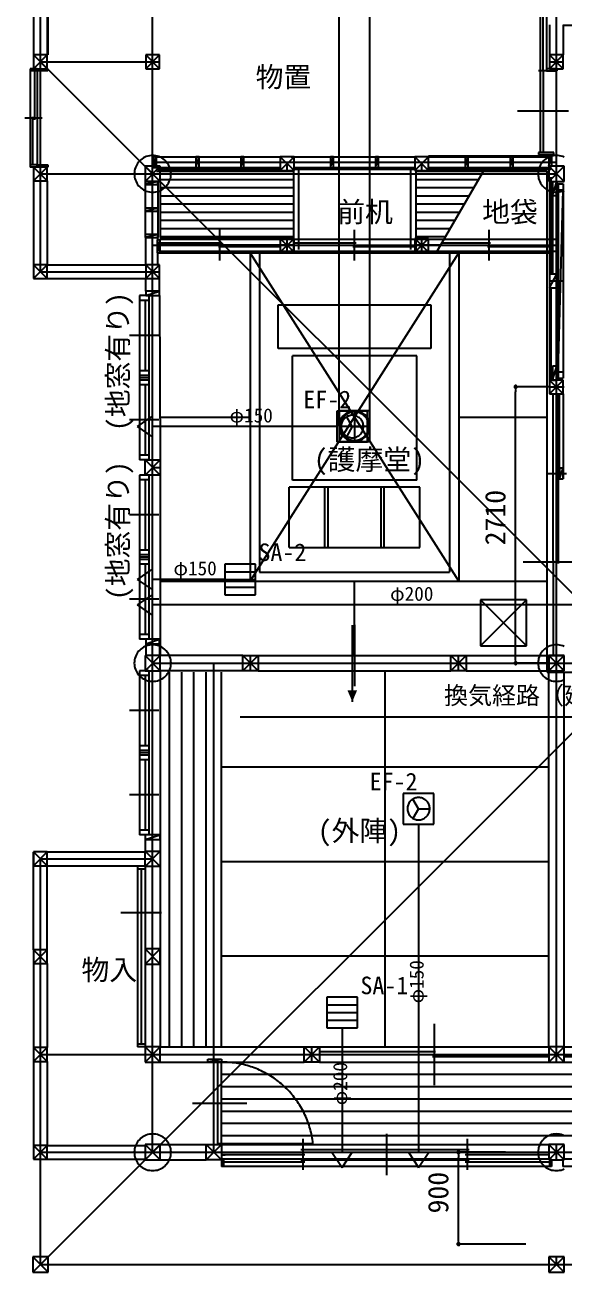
# Model space of a CAD drawing. Header units: millimetres. Extents: x -21029 to 20283, y -14043 to 14043.
# Drawn here: x -9111 to -3823, y -4546 to 7690 of the extents above; entities that cross this region are included whole.
import ezdxf

# ---------------------------------------------------------------- set-up
doc = ezdxf.new("R2010")
doc.units = ezdxf.units.MM
for name, color, linetype in [('0-2', 7, 'Continuous'), ('0-3', 7, 'Continuous'), ('0-9', 7, 'Continuous'), ('0-C', 7, 'Continuous'), ('0-D', 7, 'Continuous'), ('0-E', 7, 'Continuous'), ('0-F', 7, 'Continuous'), ('1-0', 7, 'Continuous'), ('1-1', 7, 'Continuous'), ('1-8', 7, 'Continuous'), ('1-9', 7, 'Continuous'), ('1-A', 7, 'Continuous'), ('1-C', 7, 'Continuous'), ('2-1', 7, 'Continuous'), ('2-2', 7, 'Continuous'), ('2-3', 7, 'Continuous'), ('2-4', 7, 'Continuous'), ('2-5', 7, 'Continuous')]:
    doc.layers.add(name, color=color, linetype=linetype)
doc.styles.add('JP', font='msgothic.ttc')

msp = doc.modelspace()

# ---------------------------------------------------------------- linework, layer by layer
at = {"layer": '0-2', "color": 1}
for p, q in [((-3898, -2486), (-3898, 8659)), ((-8958, 5269), (-8958, 8179)), ((-7858, -3371), (-7858, 8179)), ((-8958, 7329), (-7791, 7329)), ((-7926, 7329), (-7791, 7329)), ((-3966, 7329), (-3831, 7329)), ((-3966, 7329), (-3831, 7329)), ((-7858, 6344), (-3898, 6344)), ((-6538, 6261), (-6538, 6329)), ((-5218, 6261), (-5218, 6329)), ((-8958, 6229), (-3898, 6229)), ((-8958, 6229), (-8891, 6229)), ((-7858, 5529), (-3898, 5529)), ((-6538, 5529), (-6538, 5596)), ((-6538, 5461), (-6538, 5529)), ((-5218, 5529), (-5218, 5596)), ((-5218, 5461), (-5218, 5529)), ((-8958, 5269), (-7858, 5269)), ((-8958, 5269), (-8891, 5269)), ((-7858, 5269), (-7791, 5269)), ((-3966, 5179), (-3831, 5179)), ((-3973, 4139), (-3823, 4139)), ((-7858, 3349), (-7783, 3349)), ((-3866, 3288), (-3831, 3288)), ((-6898, 1354), (-6898, 1504)), ((-6898, 1354), (-6898, 1504)), ((-4858, 1354), (-4858, 1504)), ((-4858, 1354), (-4858, 1504)), ((-7858, 1429), (4262, 1429)), ((-7258, -3371), (-7258, 1429)), ((-7858, -566), (-7858, -416)), ((-8958, -4471), (-8958, -491)), ((-8958, -491), (-7858, -491)), ((-8958, -2411), (4262, -2411)), ((-6298, -2486), (-6298, -2336)), ((-7258, -3371), (-7258, -3296)), ((-3898, -3446), (-3898, -3296)), ((-8958, -3371), (5362, -3371)), ((-3898, -4471), (-3898, -4396)), ((-8958, -4471), (5362, -4471))]:
    msp.add_line(p, q, dxfattribs=at)
at = {"layer": '0-3', "color": 7}
for p, q in [((-9026, 8111), (-9026, 7396)), ((-8891, 8111), (-8891, 7396)), ((-8885, 8111), (-8885, 7396)), ((-3966, 7691), (-3966, 7396)), ((-3831, 7691), (-3831, 7396)), ((-7821, 6396), (-6606, 6396)), ((-6501, 6396), (-5286, 6396)), ((-5151, 6396), (-3973, 6396)), ((-7821, 6291), (-6606, 6291)), ((-6471, 6291), (-5286, 6291)), ((-5151, 6291), (-3973, 6291)), ((-9026, 6161), (-9026, 5336)), ((-8891, 6161), (-8891, 5336)), ((-7933, 6154), (-7933, 5604)), ((-3966, 6151), (-3966, 5246)), ((-3936, 6151), (-3936, 5246)), ((-3894, 6151), (-3894, 4206)), ((-7925, 5336), (-7925, 5604)), ((-7806, 5336), (-7806, 5604)), ((-8891, 5336), (-7926, 5336)), ((-8891, 5201), (-7926, 5201)), ((-7926, 5079), (-7926, 5201)), ((-7791, 5079), (-7791, 5201)), ((-3966, 5111), (-3966, 4206)), ((-7926, 1619), (-7926, 1504)), ((-7791, 1619), (-7791, 1504)), ((-6973, 1504), (-7783, 1504)), ((-4783, 1504), (-3973, 1504)), ((-6973, 1354), (-7783, 1354)), ((-4783, 1354), (-3973, 1354)), ((-7933, -256), (-7933, -416)), ((-7783, -301), (-7783, -416)), ((-9026, -1384), (-9026, -426)), ((-8891, -424), (-7933, -424)), ((-8891, -1384), (-8891, -426)), ((-8891, -559), (-7933, -559)), ((-9026, -1519), (-9026, -2344)), ((-8891, -1519), (-8891, -2344)), ((-7783, -1526), (-7783, -2336)), ((-7783, -2336), (-6373, -2336)), ((-9026, -2479), (-9026, -3304)), ((-8891, -2479), (-8891, -3304)), ((-7783, -2486), (-6373, -2486)), ((-8891, -3304), (-7933, -3304)), ((-7783, -3296), (-7333, -3296)), ((-8891, -3439), (-7933, -3439)), ((-7783, -3446), (-7333, -3446))]:
    msp.add_line(p, q, dxfattribs=at)
at = {"layer": '0-9', "color": 7}
for p, q in [((-4298, 4151), (-4298, 4126)), ((-4298, 4114), (-4298, 4089)), ((-4298, 1454), (-4298, 1479)), ((-4298, 1416), (-4298, 1441)), ((-4858, -3359), (-4858, -3384)), ((-4858, -3396), (-4858, -3421)), ((-4858, -4246), (-4858, -4221)), ((-4858, -4284), (-4858, -4259))]:
    msp.add_line(p, q, dxfattribs=at)
for points in [[(-4298, 4151), (-4299, 4151), (-4300, 4151), (-4301, 4151), (-4302, 4151), (-4303, 4150), (-4304, 4150), (-4305, 4149), (-4306, 4148), (-4307, 4148), (-4307, 4147), (-4308, 4146), (-4309, 4145), (-4309, 4144), (-4310, 4143), (-4310, 4142), (-4310, 4141), (-4310, 4140), (-4310, 4139), (-4310, 4138), (-4310, 4137), (-4310, 4136), (-4310, 4135), (-4309, 4134), (-4309, 4133), (-4308, 4132), (-4307, 4131), (-4307, 4130), (-4306, 4129), (-4305, 4129), (-4304, 4128), (-4303, 4128), (-4302, 4127), (-4301, 4127), (-4300, 4127), (-4299, 4126), (-4298, 4126), (-4297, 4126), (-4296, 4127), (-4295, 4127), (-4293, 4127), (-4292, 4128), (-4292, 4128), (-4291, 4129), (-4290, 4129), (-4289, 4130), (-4288, 4131), (-4288, 4132), (-4287, 4133), (-4286, 4134), (-4286, 4135), (-4286, 4136), (-4285, 4137), (-4285, 4138), (-4285, 4139), (-4285, 4140), (-4285, 4141), (-4286, 4142), (-4286, 4143), (-4286, 4144), (-4287, 4145), (-4288, 4146), (-4288, 4147), (-4289, 4148), (-4290, 4148), (-4291, 4149), (-4292, 4150), (-4292, 4150), (-4293, 4151), (-4295, 4151), (-4296, 4151), (-4297, 4151), (-4298, 4151)], [(-4298, 1416), (-4297, 1416), (-4296, 1417), (-4295, 1417), (-4293, 1417), (-4292, 1418), (-4292, 1418), (-4291, 1419), (-4290, 1419), (-4289, 1420), (-4288, 1421), (-4288, 1422), (-4287, 1423), (-4286, 1424), (-4286, 1425), (-4286, 1426), (-4285, 1427), (-4285, 1428), (-4285, 1429), (-4285, 1430), (-4285, 1431), (-4286, 1432), (-4286, 1433), (-4286, 1434), (-4287, 1435), (-4288, 1436), (-4288, 1437), (-4289, 1438), (-4290, 1438), (-4291, 1439), (-4292, 1440), (-4292, 1440), (-4293, 1441), (-4295, 1441), (-4296, 1441), (-4297, 1441), (-4298, 1441), (-4299, 1441), (-4300, 1441), (-4301, 1441), (-4302, 1441), (-4303, 1440), (-4304, 1440), (-4305, 1439), (-4306, 1438), (-4307, 1438), (-4307, 1437), (-4308, 1436), (-4309, 1435), (-4309, 1434), (-4310, 1433), (-4310, 1432), (-4310, 1431), (-4310, 1430), (-4310, 1429), (-4310, 1428), (-4310, 1427), (-4310, 1426), (-4310, 1425), (-4309, 1424), (-4309, 1423), (-4308, 1422), (-4307, 1421), (-4307, 1420), (-4306, 1419), (-4305, 1419), (-4304, 1418), (-4303, 1418), (-4302, 1417), (-4301, 1417), (-4300, 1417), (-4299, 1416), (-4298, 1416)], [(-4858, -3359), (-4859, -3359), (-4860, -3359), (-4861, -3359), (-4862, -3359), (-4863, -3360), (-4864, -3360), (-4865, -3361), (-4866, -3362), (-4867, -3362), (-4868, -3363), (-4868, -3364), (-4869, -3365), (-4869, -3366), (-4870, -3367), (-4870, -3368), (-4870, -3369), (-4870, -3370), (-4871, -3371), (-4870, -3372), (-4870, -3373), (-4870, -3374), (-4870, -3375), (-4869, -3376), (-4869, -3377), (-4868, -3378), (-4868, -3379), (-4867, -3380), (-4866, -3381), (-4865, -3381), (-4864, -3382), (-4863, -3382), (-4862, -3383), (-4861, -3383), (-4860, -3383), (-4859, -3384), (-4858, -3384), (-4857, -3384), (-4856, -3383), (-4855, -3383), (-4854, -3383), (-4853, -3382), (-4852, -3382), (-4851, -3381), (-4850, -3381), (-4849, -3380), (-4848, -3379), (-4848, -3378), (-4847, -3377), (-4847, -3376), (-4846, -3375), (-4846, -3374), (-4846, -3373), (-4846, -3372), (-4846, -3371), (-4846, -3370), (-4846, -3369), (-4846, -3368), (-4846, -3367), (-4847, -3366), (-4847, -3365), (-4848, -3364), (-4848, -3363), (-4849, -3362), (-4850, -3362), (-4851, -3361), (-4852, -3360), (-4853, -3360), (-4854, -3359), (-4855, -3359), (-4856, -3359), (-4857, -3359), (-4858, -3359)], [(-4858, -4284), (-4857, -4284), (-4856, -4283), (-4855, -4283), (-4854, -4283), (-4853, -4282), (-4852, -4282), (-4851, -4281), (-4850, -4281), (-4849, -4280), (-4848, -4279), (-4848, -4278), (-4847, -4277), (-4847, -4276), (-4846, -4275), (-4846, -4274), (-4846, -4273), (-4846, -4272), (-4846, -4271), (-4846, -4270), (-4846, -4269), (-4846, -4268), (-4846, -4267), (-4847, -4266), (-4847, -4265), (-4848, -4264), (-4848, -4263), (-4849, -4262), (-4850, -4262), (-4851, -4261), (-4852, -4260), (-4853, -4260), (-4854, -4259), (-4855, -4259), (-4856, -4259), (-4857, -4259), (-4858, -4259), (-4859, -4259), (-4860, -4259), (-4861, -4259), (-4862, -4259), (-4863, -4260), (-4864, -4260), (-4865, -4261), (-4866, -4262), (-4867, -4262), (-4868, -4263), (-4868, -4264), (-4869, -4265), (-4869, -4266), (-4870, -4267), (-4870, -4268), (-4870, -4269), (-4870, -4270), (-4871, -4271), (-4870, -4272), (-4870, -4273), (-4870, -4274), (-4870, -4275), (-4869, -4276), (-4869, -4277), (-4868, -4278), (-4868, -4279), (-4867, -4280), (-4866, -4281), (-4865, -4281), (-4864, -4282), (-4863, -4282), (-4862, -4283), (-4861, -4283), (-4860, -4283), (-4859, -4284), (-4858, -4284)]]:
    msp.add_lwpolyline(points, dxfattribs=at)
at = {"layer": '0-C', "color": 7}
for p, q in [((-4028, 7251), (-4027, 8043)), ((-9061, 7261), (-9061, 6296)), ((-8991, 7261), (-9061, 7261)), ((-8991, 7241), (-9061, 7241)), ((-9016, 7241), (-9016, 6759)), ((-8991, 7261), (-8991, 6296)), ((-3995, 7241), (-4073, 7241)), ((-4028, 7251), (-4028, 6439)), ((-8941, 6774), (-9111, 6774)), ((-9036, 6789), (-9036, 6316)), ((-3778, 6845), (-4278, 6845)), ((-8991, 6316), (-9061, 6316)), ((-8991, 6296), (-9061, 6296)), ((-7198, 5379), (-7198, 5679)), ((-5878, 5379), (-5878, 5679)), ((-4558, 5379), (-4558, 5679)), ((-7183, 5549), (-7783, 5549)), ((-6606, 5514), (-7213, 5514)), ((-5863, 5549), (-6463, 5549)), ((-5286, 5514), (-5893, 5514)), ((-4543, 5549), (-5021, 5549)), ((-3973, 5514), (-4573, 5514)), ((-7986, 5034), (-7986, 3424)), ((-7896, 5034), (-7986, 5034)), ((-7896, 5034), (-7896, 4988)), ((-7896, 4988), (-7986, 4988)), ((-7933, 4988), (-7933, 4297)), ((-7896, 5011), (-7896, 4297)), ((-7796, 4643), (-8086, 4643)), ((-7896, 4297), (-7986, 4297)), ((-7896, 4297), (-7896, 4160)), ((-7896, 4251), (-7986, 4251)), ((-7896, 4229), (-7986, 4229)), ((-7896, 4206), (-7986, 4206)), ((-7896, 4160), (-7986, 4160)), ((-7933, 4160), (-7933, 3470)), ((-7896, 4160), (-7896, 3470)), ((-3931, 2437), (-3931, 4071)), ((-3881, 3273), (-3881, 4071)), ((-7796, 3815), (-8086, 3815)), ((-7896, 3470), (-7986, 3470)), ((-7896, 3470), (-7896, 3424)), ((-7896, 3424), (-7986, 3424)), ((-7986, 3274), (-7986, 1664)), ((-7896, 3274), (-7986, 3274)), ((-7896, 3228), (-7986, 3228)), ((-7933, 3228), (-7933, 2537)), ((-7896, 3274), (-7896, 3228)), ((-7896, 3251), (-7896, 2537)), ((-3998, 3288), (-3798, 3288)), ((-3881, 3273), (-3881, 2407)), ((-7796, 2883), (-8086, 2883)), ((-7896, 2537), (-7986, 2537)), ((-7896, 2491), (-7986, 2491)), ((-7896, 2469), (-7986, 2469)), ((-7896, 2537), (-7896, 2400)), ((-7896, 2446), (-7986, 2446)), ((-7896, 2400), (-7986, 2400)), ((-7933, 2400), (-7933, 1710)), ((-7896, 2400), (-7896, 1710)), ((-4223, 2422), (-3573, 2422)), ((-3931, 2437), (-3931, 1504)), ((-7796, 2055), (-8086, 2055)), ((-5878, 1804), (-5878, 1204)), ((-7896, 1710), (-7986, 1710)), ((-7896, 1664), (-7986, 1664)), ((-7896, 1710), (-7896, 1664)), ((-3848, 1504), (-3948, 1504)), ((-3948, 1504), (-3848, 1504)), ((-7986, 1354), (-7986, -256)), ((-7896, 1354), (-7986, 1354)), ((-7896, 1354), (-7896, 1308)), ((-7896, 1308), (-7986, 1308)), ((-7933, 1308), (-7933, 617)), ((-7896, 1331), (-7896, 617)), ((-7796, 963), (-8086, 963)), ((-7896, 617), (-7986, 617)), ((-7896, 617), (-7896, 480)), ((-7896, 571), (-7986, 571)), ((-7896, 549), (-7986, 549)), ((-7896, 526), (-7986, 526)), ((-7896, 480), (-7986, 480)), ((-7933, 480), (-7933, -210)), ((-7896, 480), (-7896, -210)), ((-7796, 135), (-8086, 135)), ((-7896, -210), (-7986, -210)), ((-7896, -210), (-7896, -256)), ((-7896, -256), (-7986, -256)), ((-8008, -559), (-8008, -2336)), ((-8008, -589), (-7933, -589)), ((-7971, -589), (-7971, -1447)), ((-7933, -566), (-7933, -2336)), ((-8171, -1018), (-7771, -1018)), ((-7971, -1447), (-7971, -2306)), ((-5098, -2111), (-5098, -2711)), ((-8008, -2306), (-7933, -2306)), ((-5098, -2294), (-5098, -2529)), ((-7933, -2336), (-8008, -2336)), ((-5083, -2386), (-6223, -2386)), ((-3973, -2436), (-5113, -2436)), ((-2649, -2436), (-3823, -2436)), ((-7218, -3296), (-7218, -2486)), ((-7183, -3296), (-7183, -2479)), ((-6933, -2891), (-7468, -2891)), ((-7218, -3284), (-6286, -3284)), ((-6384, -3239), (-6384, -3544)), ((-5564, -3189), (-5564, -3594)), ((-4772, -3239), (-4772, -3544)), ((-4772, -3239), (-4772, -3544)), ((-6364, -3396), (-7183, -3396)), ((-7183, -3396), (-7183, -3509)), ((-7183, -3396), (-7148, -3396)), ((-4752, -3346), (-6404, -3346)), ((-3966, -3396), (-4792, -3396)), ((-3946, -3439), (-7183, -3439)), ((-3946, -3509), (-7183, -3509)), ((-7163, -3439), (-7163, -3509)), ((-6364, -3469), (-7163, -3469)), ((-4752, -3449), (-6404, -3449)), ((-3966, -3469), (-4792, -3469)), ((-3966, -3439), (-3966, -3509)), ((-3946, -3439), (-3946, -3509)), ((854, -3439), (-3836, -3439)), ((-3836, -3439), (-3836, -3509)), ((854, -3509), (-3836, -3509))]:
    msp.add_line(p, q, dxfattribs=at)
msp.add_lwpolyline([(-6286, -3284), (-6288, -3266), (-6291, -3247), (-6293, -3229), (-6297, -3211), (-6300, -3194), (-6304, -3176), (-6309, -3158), (-6314, -3140), (-6319, -3123), (-6324, -3105), (-6330, -3088), (-6336, -3071), (-6343, -3054), (-6350, -3037), (-6357, -3020), (-6364, -3003), (-6372, -2987), (-6380, -2971), (-6389, -2954), (-6398, -2939), (-6407, -2923), (-6417, -2907), (-6426, -2892), (-6437, -2877), (-6447, -2862), (-6458, -2847), (-6469, -2832), (-6480, -2818), (-6492, -2804), (-6504, -2790), (-6516, -2776), (-6529, -2763), (-6541, -2750), (-6554, -2737), (-6568, -2725), (-6581, -2712), (-6595, -2700), (-6609, -2689), (-6623, -2677), (-6638, -2666), (-6652, -2655), (-6667, -2645), (-6682, -2635), (-6698, -2625), (-6713, -2615), (-6729, -2606), (-6745, -2597), (-6761, -2588), (-6777, -2580), (-6794, -2572), (-6810, -2564), (-6827, -2557), (-6844, -2550), (-6861, -2543), (-6878, -2537), (-6896, -2531), (-6913, -2526), (-6930, -2521), (-6948, -2516), (-6966, -2511), (-6984, -2507), (-7001, -2503), (-7019, -2500), (-7037, -2497), (-7056, -2494), (-7074, -2492), (-7092, -2490), (-7110, -2489), (-7128, -2487), (-7146, -2487), (-7165, -2486), (-7183, -2486)], dxfattribs=at)
at = {"layer": '0-D', "color": 7}
for p, q in [((-4057, 8043), (-4058, 6439)), ((-3831, 7689), (812, 7689)), ((-8991, 7241), (-8991, 7261)), ((-8991, 7261), (-8886, 7261)), ((-8886, 7241), (-8991, 7241)), ((-8886, 7261), (-8886, 7241)), ((-3889, 7261), (-3995, 7261)), ((-3995, 7261), (-3995, 7241)), ((-3995, 7241), (-3889, 7241)), ((-3889, 7241), (-3889, 7261)), ((-3923, 6439), (-4073, 6439)), ((-4073, 6439), (-4073, 6419)), ((-4073, 6419), (-3923, 6419)), ((-3923, 6419), (-3923, 6439)), ((-8991, 6296), (-8991, 6316)), ((-8991, 6316), (-8886, 6316)), ((-8886, 6296), (-8991, 6296)), ((-8886, 6316), (-8886, 6296)), ((-7821, 6254), (-6478, 6254)), ((-6478, 6261), (-6478, 5459)), ((-6428, 6276), (-6428, 5488)), ((-5328, 6276), (-5328, 5488)), ((-5278, 6261), (-5278, 5459)), ((-5278, 6254), (-3988, 6254)), ((-5076, 5454), (-4614, 6254)), ((-3988, 1339), (-3988, 6254)), ((-7783, 6174), (-6478, 6174)), ((-7783, 6154), (-7783, 5604)), ((-5278, 6174), (-4660, 6174)), ((-7783, 6094), (-6478, 6094)), ((-7783, 6014), (-6478, 6014)), ((-5278, 6094), (-4706, 6094)), ((-5278, 6014), (-4752, 6014)), ((-7783, 5934), (-6478, 5934)), ((-5278, 5934), (-4798, 5934)), ((-7783, 5854), (-6478, 5854)), ((-7783, 5774), (-6478, 5774)), ((-5278, 5854), (-4845, 5854)), ((-5278, 5774), (-4891, 5774)), ((-7783, 5694), (-6478, 5694)), ((-5278, 5694), (-4937, 5694)), ((-7783, 5614), (-6478, 5614)), ((-7783, 5589), (-3898, 5589)), ((-7783, 5534), (-6478, 5534)), ((-5278, 5614), (-4983, 5614)), ((-5278, 5534), (-5029, 5534)), ((-7783, 5469), (-3898, 5469)), ((-7783, 5454), (-6469, 5454)), ((-6901, 5469), (-6901, 2231)), ((-6901, 2231), (-4856, 5454)), ((-4856, 2231), (-6901, 5454)), ((-6811, 5469), (-6811, 2321)), ((-5287, 5454), (-3973, 5454)), ((-4946, 5469), (-4946, 2321)), ((-4856, 5469), (-4856, 2231)), ((-7791, 5034), (-7783, 3424)), ((-6628, 4514), (-6628, 4944)), ((-6628, 4944), (-5128, 4944)), ((-5128, 4944), (-5128, 4514)), ((-5128, 4514), (-6628, 4514)), ((-6488, 3224), (-6488, 4444)), ((-5268, 4444), (-6488, 4444)), ((-5268, 3224), (-5268, 4444)), ((-7783, 3843), (-6901, 3843)), ((-4856, 3843), (-3988, 3843)), ((-7783, 3274), (-7783, 1504)), ((-5268, 3224), (-6488, 3224)), ((-5238, 3154), (-6518, 3154)), ((-6518, 2564), (-6518, 3154)), ((-6168, 2564), (-6168, 3154)), ((-6138, 2564), (-6138, 3154)), ((-5618, 2564), (-5618, 3154)), ((-5588, 2564), (-5588, 3154)), ((-5238, 2564), (-5238, 3154)), ((-6518, 2564), (-5238, 2564)), ((-7783, 2231), (-3988, 2231)), ((-6901, 2231), (-4856, 2231)), ((-6811, 2321), (-4946, 2321)), ((-5878, 1504), (-5878, 2231)), ((-4192, 2049), (-4642, 2049)), ((-4642, 2049), (-4642, 1599)), ((-4642, 1599), (-4192, 2049)), ((-4192, 1599), (-4642, 2049)), ((-4192, 1599), (-4192, 2049)), ((-4642, 1599), (-4192, 1599)), ((-6823, 1504), (-4933, 1504)), ((-7783, 1354), (-7783, -2336)), ((-6823, 1354), (-4933, 1354)), ((-7693, -2336), (-7693, 1339)), ((-7573, -2336), (-7573, 1339)), ((-7453, -2336), (-7453, 1339)), ((-7333, -2336), (-7333, 1339)), ((-7183, -2336), (-7183, 1339)), ((-5578, -2336), (-5578, 1339)), ((-3988, 1339), (992, 1339)), ((-3973, -2336), (-3973, 1339)), ((-3823, -2336), (-3823, 1339)), ((-7183, 411), (-3973, 411)), ((-7183, -517), (-3973, -517)), ((-7183, -1445), (-3973, -1445)), ((-6223, -2336), (-3973, -2336)), ((-3823, -2336), (827, -2336)), ((-3823, -2336), (827, -2336)), ((-6223, -2486), (-3973, -2486)), ((-3823, -2486), (827, -2486)), ((-3823, -2486), (827, -2486)), ((-7183, -2606), (4187, -2606)), ((-7183, -2726), (4187, -2726)), ((-7183, -2846), (4187, -2846)), ((-7183, -2966), (4187, -2966)), ((-7183, -3086), (4187, -3086)), ((-7198, -3296), (-3973, -3296)), ((-7183, -3206), (4187, -3206))]:
    msp.add_line(p, q, dxfattribs=at)
msp.add_lwpolyline([(-5738, 3754), (-5739, 3766), (-5740, 3778), (-5743, 3790), (-5746, 3802), (-5751, 3813), (-5757, 3824), (-5763, 3834), (-5771, 3844), (-5779, 3853), (-5788, 3861), (-5798, 3869), (-5808, 3875), (-5819, 3881), (-5830, 3885), (-5842, 3889), (-5854, 3892), (-5866, 3893), (-5878, 3894), (-5890, 3893), (-5902, 3892), (-5914, 3889), (-5926, 3885), (-5937, 3881), (-5948, 3875), (-5958, 3869), (-5968, 3861), (-5977, 3853), (-5985, 3844), (-5993, 3834), (-5999, 3824), (-6005, 3813), (-6010, 3802), (-6013, 3790), (-6016, 3778), (-6017, 3766), (-6018, 3754), (-6017, 3742), (-6016, 3730), (-6013, 3718), (-6010, 3706), (-6005, 3695), (-5999, 3684), (-5993, 3674), (-5985, 3664), (-5977, 3655), (-5968, 3647), (-5958, 3639), (-5948, 3633), (-5937, 3627), (-5926, 3622), (-5914, 3619), (-5902, 3616), (-5890, 3614), (-5878, 3614), (-5866, 3614), (-5854, 3616), (-5842, 3619), (-5830, 3622), (-5819, 3627), (-5808, 3633), (-5798, 3639), (-5788, 3647), (-5779, 3655), (-5771, 3664), (-5763, 3674), (-5757, 3684), (-5751, 3695), (-5746, 3706), (-5743, 3718), (-5740, 3730), (-5739, 3742), (-5738, 3754)], dxfattribs=at)
at = {"layer": '0-E', "color": 7}
msp.add_line((-3831, 4071), (-3831, 3236), dxfattribs=at)
at = {"layer": '0-F', "color": 7}
for p, q in [((-6028, 3754), (-6028, 8281)), ((-5728, 3754), (-5728, 8281)), ((-5728, 3904), (-6028, 3904)), ((-6028, 3904), (-6028, 3604)), ((-5878, 3904), (-5878, 3604)), ((-5728, 3604), (-5728, 3904)), ((-6028, 3754), (-5728, 3754)), ((-6028, 3604), (-5728, 3604))]:
    msp.add_line(p, q, dxfattribs=at)
msp.add_lwpolyline([(-5728, 3754), (-5729, 3767), (-5730, 3780), (-5733, 3793), (-5737, 3805), (-5742, 3817), (-5748, 3829), (-5755, 3840), (-5763, 3850), (-5772, 3860), (-5782, 3869), (-5792, 3877), (-5803, 3884), (-5815, 3890), (-5827, 3895), (-5839, 3899), (-5852, 3902), (-5865, 3903), (-5878, 3904), (-5891, 3903), (-5904, 3902), (-5917, 3899), (-5929, 3895), (-5941, 3890), (-5953, 3884), (-5964, 3877), (-5974, 3869), (-5984, 3860), (-5993, 3850), (-6001, 3840), (-6008, 3829), (-6014, 3817), (-6019, 3805), (-6023, 3793), (-6026, 3780), (-6027, 3767), (-6028, 3754), (-6027, 3741), (-6026, 3728), (-6023, 3715), (-6019, 3703), (-6014, 3690), (-6008, 3679), (-6001, 3668), (-5993, 3657), (-5984, 3648), (-5974, 3639), (-5964, 3631), (-5953, 3624), (-5941, 3618), (-5929, 3613), (-5917, 3609), (-5904, 3606), (-5891, 3604), (-5878, 3604), (-5865, 3604), (-5852, 3606), (-5839, 3609), (-5827, 3613), (-5815, 3618), (-5803, 3624), (-5792, 3631), (-5782, 3639), (-5772, 3648), (-5763, 3657), (-5755, 3668), (-5748, 3679), (-5742, 3690), (-5737, 3703), (-5733, 3715), (-5730, 3728), (-5729, 3741), (-5728, 3754)], dxfattribs=at)
at = {"layer": '1-0', "color": 7}
for p, q in [((-3881, 6131), (-3881, 6071)), ((-3881, 6131), (-3831, 6131)), ((-3831, 6131), (-3831, 6071)), ((-3881, 6071), (-3881, 4226)), ((-3881, 4286), (-3831, 6071)), ((-3881, 6071), (-3831, 6071)), ((-3831, 6071), (-3831, 4226)), ((-3881, 4286), (-3831, 4286)), ((-3881, 4226), (-3831, 4226)), ((-3881, 4226), (-3831, 4226))]:
    msp.add_line(p, q, dxfattribs=at)
at = {"layer": '1-1', "color": 7}
for p, q in [((-3966, 4139), (-4298, 4139)), ((-4298, 1479), (-4298, 4089)), ((-3966, 1429), (-4298, 1429)), ((-4398, -3371), (-4858, -3371)), ((-4858, -4221), (-4858, -3421)), ((-4198, -4271), (-4858, -4271))]:
    msp.add_line(p, q, dxfattribs=at)
at = {"layer": '1-8', "color": 1}
for p, q in [((-6606, 5596), (-7783, 5596)), ((-6469, 5454), (-5287, 5454))]:
    msp.add_line(p, q, dxfattribs=at)
at = {"layer": '1-9', "color": 7}
for p, q in [((-8891, 7396), (-9026, 7396)), ((-9026, 7396), (-9026, 7261)), ((-9026, 7261), (-8891, 7396)), ((-8891, 7261), (-9026, 7396)), ((-8891, 7261), (-8891, 7396)), ((-7791, 7261), (-7926, 7396)), ((-7926, 7261), (-7791, 7396)), ((-7791, 7396), (-7926, 7396)), ((-7926, 7396), (-7926, 7261)), ((-7791, 7261), (-7791, 7396)), ((-3831, 7396), (-3966, 7396)), ((-3966, 7396), (-3966, 7261)), ((-3966, 7261), (-3831, 7396)), ((-3831, 7261), (-3966, 7396)), ((-3831, 7261), (-3831, 7396)), ((-9026, 7261), (-8891, 7261)), ((-7926, 7261), (-7791, 7261)), ((-3966, 7261), (-3831, 7261)), ((-7821, 6396), (-7851, 6396)), ((-7851, 6396), (-7851, 6291)), ((-7851, 6291), (-7821, 6396)), ((-7821, 6291), (-7821, 6396)), ((-7403, 6396), (-7433, 6396)), ((-7433, 6396), (-7433, 6291)), ((-7433, 6291), (-7403, 6396)), ((-7403, 6291), (-7403, 6396)), ((-6993, 6291), (-6963, 6396)), ((-6963, 6396), (-6993, 6396)), ((-6993, 6396), (-6993, 6291)), ((-6963, 6291), (-6963, 6396)), ((-6471, 6261), (-6606, 6396)), ((-6606, 6261), (-6471, 6396)), ((-6471, 6396), (-6606, 6396)), ((-6606, 6396), (-6606, 6261)), ((-6471, 6261), (-6471, 6396)), ((-6113, 6291), (-6083, 6396)), ((-6083, 6396), (-6113, 6396)), ((-6113, 6396), (-6113, 6291)), ((-6083, 6291), (-6083, 6396)), ((-5643, 6396), (-5673, 6396)), ((-5673, 6396), (-5673, 6291)), ((-5673, 6291), (-5643, 6396)), ((-5643, 6291), (-5643, 6396)), ((-5151, 6396), (-5286, 6396)), ((-5286, 6396), (-5286, 6261)), ((-5286, 6261), (-5151, 6396)), ((-5151, 6261), (-5286, 6396)), ((-5151, 6261), (-5151, 6396)), ((-4793, 6291), (-4763, 6396)), ((-4763, 6396), (-4793, 6396)), ((-4793, 6396), (-4793, 6291)), ((-4763, 6291), (-4763, 6396)), ((-4323, 6396), (-4353, 6396)), ((-4353, 6396), (-4353, 6291)), ((-4353, 6291), (-4323, 6396)), ((-4323, 6291), (-4323, 6396)), ((-3973, 6304), (-3943, 6409)), ((-3943, 6409), (-3973, 6409)), ((-3973, 6409), (-3973, 6304)), ((-3943, 6304), (-3943, 6409)), ((-8891, 6296), (-9026, 6296)), ((-9026, 6296), (-9026, 6161)), ((-9026, 6161), (-8891, 6296)), ((-8891, 6161), (-9026, 6296)), ((-8891, 6161), (-8891, 6296)), ((-7783, 6154), (-7933, 6304)), ((-7933, 6154), (-7783, 6304)), ((-7783, 6304), (-7933, 6304)), ((-7933, 6304), (-7933, 6154)), ((-7851, 6291), (-7821, 6291)), ((-7783, 6154), (-7783, 6304)), ((-7433, 6291), (-7403, 6291)), ((-6993, 6291), (-6963, 6291)), ((-6606, 6261), (-6471, 6261)), ((-6113, 6291), (-6083, 6291)), ((-5673, 6291), (-5643, 6291)), ((-5286, 6261), (-5151, 6261)), ((-4793, 6291), (-4763, 6291)), ((-4353, 6291), (-4323, 6291)), ((-3823, 6304), (-3973, 6304)), ((-3973, 6304), (-3973, 6154)), ((-3973, 6154), (-3823, 6304)), ((-3823, 6154), (-3973, 6304)), ((-3973, 6304), (-3943, 6304)), ((-3823, 6154), (-3823, 6304)), ((-9026, 6161), (-8891, 6161)), ((-7933, 6154), (-7783, 6154)), ((-7933, 6154), (-7933, 6124)), ((-7806, 6154), (-7933, 6154)), ((-7806, 6154), (-7933, 6124)), ((-7933, 6124), (-7806, 6124)), ((-7806, 6124), (-7806, 6154)), ((-3973, 6154), (-3823, 6154)), ((-3894, 6151), (-3936, 6151)), ((-3936, 6151), (-3936, 6016)), ((-3936, 6016), (-3894, 6151)), ((-3894, 6016), (-3894, 6151)), ((-3936, 6016), (-3894, 6016)), ((-7933, 5894), (-7933, 5864)), ((-7806, 5894), (-7933, 5894)), ((-7806, 5894), (-7933, 5864)), ((-7806, 5864), (-7806, 5894)), ((-7933, 5864), (-7806, 5864)), ((-7933, 5634), (-7933, 5604)), ((-7806, 5634), (-7933, 5634)), ((-7806, 5634), (-7933, 5604)), ((-7806, 5604), (-7806, 5634)), ((-7933, 5604), (-7806, 5604)), ((-7813, 5581), (-7783, 5454)), ((-7783, 5581), (-7813, 5581)), ((-7813, 5581), (-7813, 5454)), ((-7783, 5454), (-7783, 5581)), ((-6471, 5461), (-6606, 5596)), ((-6606, 5461), (-6471, 5596)), ((-6471, 5596), (-6606, 5596)), ((-6606, 5596), (-6606, 5461)), ((-6471, 5461), (-6471, 5596)), ((-5151, 5596), (-5286, 5596)), ((-5286, 5596), (-5286, 5461)), ((-5286, 5461), (-5151, 5596)), ((-5151, 5461), (-5286, 5596)), ((-5151, 5461), (-5151, 5596)), ((-7813, 5454), (-7783, 5454)), ((-6606, 5461), (-6471, 5461)), ((-5286, 5461), (-5151, 5461)), ((-8891, 5201), (-9026, 5336)), ((-9026, 5201), (-8891, 5336)), ((-8891, 5336), (-9026, 5336)), ((-9026, 5336), (-9026, 5201)), ((-8891, 5201), (-8891, 5336)), ((-7791, 5201), (-7926, 5336)), ((-7926, 5201), (-7791, 5336)), ((-7791, 5336), (-7926, 5336)), ((-7926, 5336), (-7926, 5201)), ((-7791, 5201), (-7791, 5336)), ((-9026, 5201), (-8891, 5201)), ((-7926, 5201), (-7791, 5201)), ((-3894, 5246), (-3966, 5246)), ((-3966, 5246), (-3966, 5111)), ((-3966, 5111), (-3894, 5246)), ((-3894, 5111), (-3894, 5246)), ((-7791, 5079), (-7926, 5079)), ((-7926, 5079), (-7926, 5034)), ((-7926, 5034), (-7791, 5079)), ((-7926, 5034), (-7791, 5034)), ((-7791, 5034), (-7791, 5079)), ((-3966, 5111), (-3894, 5111)), ((-3894, 4341), (-3936, 4341)), ((-3936, 4341), (-3936, 4206)), ((-3936, 4206), (-3894, 4341)), ((-3894, 4206), (-3894, 4341)), ((-3831, 4071), (-3966, 4206)), ((-3966, 4071), (-3831, 4206)), ((-3831, 4206), (-3966, 4206)), ((-3966, 4206), (-3966, 4071)), ((-3936, 4206), (-3894, 4206)), ((-3831, 4071), (-3831, 4206)), ((-3966, 4071), (-3831, 4071)), ((-7933, 3274), (-7783, 3424)), ((-7783, 3274), (-7933, 3424)), ((-7933, 3274), (-7933, 3424)), ((-7933, 3424), (-7783, 3424)), ((-7783, 3424), (-7783, 3274)), ((-3831, 3341), (-3866, 3341)), ((-3866, 3341), (-3866, 3236)), ((-3866, 3236), (-3831, 3341)), ((-3831, 3236), (-3831, 3341)), ((-7783, 3274), (-7933, 3274)), ((-3866, 3236), (-3831, 3236)), ((-7926, 1619), (-7791, 1664)), ((-7791, 1664), (-7926, 1664)), ((-7926, 1664), (-7926, 1619)), ((-7926, 1619), (-7791, 1619)), ((-7791, 1619), (-7791, 1664)), ((-7783, 1354), (-7933, 1504)), ((-7933, 1354), (-7783, 1504)), ((-7783, 1504), (-7933, 1504)), ((-7933, 1504), (-7933, 1354)), ((-7783, 1354), (-7783, 1504)), ((-6973, 1354), (-6973, 1504)), ((-6973, 1504), (-6823, 1504)), ((-6823, 1354), (-6973, 1504)), ((-6973, 1354), (-6823, 1504)), ((-6823, 1504), (-6823, 1354)), ((-4933, 1354), (-4933, 1504)), ((-4933, 1504), (-4783, 1504)), ((-4783, 1354), (-4933, 1504)), ((-4933, 1354), (-4783, 1504)), ((-4783, 1504), (-4783, 1354)), ((-3823, 1504), (-3973, 1504)), ((-3973, 1504), (-3973, 1354)), ((-3973, 1354), (-3823, 1504)), ((-3823, 1354), (-3973, 1504)), ((-3823, 1354), (-3823, 1504)), ((-7933, 1354), (-7783, 1354)), ((-6823, 1354), (-6973, 1354)), ((-4783, 1354), (-4933, 1354)), ((-3973, 1354), (-3823, 1354)), ((-7933, -301), (-7783, -256)), ((-7783, -256), (-7933, -256)), ((-7933, -256), (-7933, -301)), ((-7933, -301), (-7783, -301)), ((-7783, -301), (-7783, -256)), ((-8891, -559), (-9026, -424)), ((-9026, -559), (-8891, -424)), ((-8891, -424), (-9026, -424)), ((-9026, -424), (-9026, -559)), ((-8891, -559), (-8891, -424)), ((-7933, -566), (-7783, -416)), ((-7783, -566), (-7933, -416)), ((-7933, -566), (-7933, -416)), ((-7933, -416), (-7783, -416)), ((-7783, -416), (-7783, -566)), ((-9026, -559), (-8891, -559)), ((-7783, -566), (-7933, -566)), ((-8891, -1384), (-9026, -1384)), ((-9026, -1384), (-9026, -1519)), ((-9026, -1519), (-8891, -1384)), ((-8891, -1519), (-9026, -1384)), ((-8891, -1519), (-8891, -1384)), ((-7783, -1526), (-7933, -1376)), ((-7933, -1526), (-7783, -1376)), ((-7783, -1376), (-7933, -1376)), ((-7933, -1376), (-7933, -1526)), ((-7783, -1526), (-7783, -1376)), ((-9026, -1519), (-8891, -1519)), ((-7933, -1526), (-7783, -1526)), ((-8891, -2479), (-9026, -2344)), ((-9026, -2479), (-8891, -2344)), ((-8891, -2344), (-9026, -2344)), ((-9026, -2344), (-9026, -2479)), ((-8891, -2479), (-8891, -2344)), ((-7783, -2336), (-7933, -2336)), ((-7933, -2336), (-7933, -2486)), ((-7933, -2486), (-7783, -2336)), ((-7783, -2486), (-7933, -2336)), ((-7783, -2486), (-7783, -2336)), ((-6373, -2486), (-6223, -2336)), ((-6223, -2486), (-6373, -2336)), ((-6373, -2486), (-6373, -2336)), ((-6373, -2336), (-6223, -2336)), ((-6223, -2336), (-6223, -2486)), ((-3823, -2486), (-3973, -2336)), ((-3973, -2486), (-3823, -2336)), ((-3823, -2336), (-3973, -2336)), ((-3973, -2336), (-3973, -2486)), ((-3823, -2486), (-3823, -2336)), ((-9026, -2479), (-8891, -2479)), ((-7933, -2486), (-7783, -2486)), ((-7318, -2486), (-7318, -2456)), ((-7318, -2456), (-7183, -2456)), ((-7318, -2486), (-7183, -2456)), ((-7183, -2486), (-7318, -2486)), ((-7183, -2456), (-7183, -2486)), ((-6223, -2486), (-6373, -2486)), ((-3973, -2486), (-3823, -2486)), ((-8891, -3304), (-9026, -3304)), ((-9026, -3304), (-9026, -3439)), ((-9026, -3439), (-8891, -3304)), ((-8891, -3439), (-9026, -3304)), ((-8891, -3439), (-8891, -3304)), ((-7783, -3296), (-7933, -3296)), ((-7933, -3296), (-7933, -3446)), ((-7933, -3446), (-7783, -3296)), ((-7783, -3446), (-7933, -3296)), ((-7783, -3446), (-7783, -3296)), ((-7333, -3446), (-7333, -3296)), ((-7333, -3296), (-7183, -3296)), ((-7183, -3446), (-7333, -3296)), ((-7333, -3446), (-7183, -3296)), ((-7183, -3296), (-7183, -3446)), ((-3823, -3446), (-3973, -3296)), ((-3973, -3446), (-3823, -3296)), ((-3823, -3296), (-3973, -3296)), ((-3973, -3296), (-3973, -3446)), ((-3823, -3446), (-3823, -3296)), ((-9026, -3439), (-8891, -3439)), ((-7933, -3446), (-7783, -3446)), ((-7183, -3446), (-7333, -3446)), ((-3973, -3446), (-3823, -3446)), ((-8883, -4546), (-9033, -4396)), ((-9033, -4546), (-8883, -4396)), ((-8883, -4396), (-9033, -4396)), ((-9033, -4396), (-9033, -4546)), ((-8883, -4546), (-8883, -4396)), ((-3823, -4396), (-3973, -4396)), ((-3973, -4396), (-3973, -4546)), ((-3973, -4546), (-3823, -4396)), ((-3823, -4546), (-3973, -4396)), ((-3823, -4546), (-3823, -4396)), ((-9033, -4546), (-8883, -4546)), ((-3973, -4546), (-3823, -4546))]:
    msp.add_line(p, q, dxfattribs=at)
for points in [[(-7678, 6229), (-7679, 6245), (-7681, 6260), (-7684, 6275), (-7689, 6290), (-7695, 6305), (-7702, 6319), (-7711, 6332), (-7720, 6345), (-7731, 6356), (-7742, 6367), (-7755, 6376), (-7768, 6385), (-7782, 6392), (-7796, 6398), (-7811, 6403), (-7827, 6406), (-7842, 6408), (-7858, 6409), (-7874, 6408), (-7889, 6406), (-7905, 6403), (-7920, 6398), (-7934, 6392), (-7948, 6385), (-7961, 6376), (-7974, 6367), (-7985, 6356), (-7996, 6345), (-8005, 6332), (-8014, 6319), (-8021, 6305), (-8027, 6290), (-8032, 6275), (-8035, 6260), (-8037, 6245), (-8038, 6229), (-8037, 6213), (-8035, 6198), (-8032, 6182), (-8027, 6167), (-8021, 6153), (-8014, 6139), (-8005, 6126), (-7996, 6113), (-7985, 6102), (-7974, 6091), (-7961, 6081), (-7948, 6073), (-7934, 6066), (-7920, 6060), (-7905, 6055), (-7889, 6052), (-7874, 6050), (-7858, 6049), (-7842, 6050), (-7827, 6052), (-7811, 6055), (-7796, 6060), (-7782, 6066), (-7768, 6073), (-7755, 6081), (-7742, 6091), (-7731, 6102), (-7720, 6113), (-7711, 6126), (-7702, 6139), (-7695, 6153), (-7689, 6167), (-7684, 6182), (-7681, 6198), (-7679, 6213), (-7678, 6229)], [(-3822, 6392), (-3836, 6398), (-3851, 6403), (-3867, 6406), (-3882, 6408), (-3898, 6409), (-3914, 6408), (-3929, 6406), (-3945, 6403), (-3960, 6398), (-3974, 6392), (-3988, 6385), (-4001, 6376), (-4014, 6367), (-4025, 6356), (-4036, 6345), (-4045, 6332), (-4054, 6319), (-4061, 6305), (-4067, 6290), (-4072, 6275), (-4075, 6260), (-4077, 6245), (-4078, 6229), (-4077, 6213), (-4075, 6198), (-4072, 6182), (-4067, 6167), (-4061, 6153), (-4054, 6139), (-4045, 6126), (-4036, 6113), (-4025, 6102), (-4014, 6091), (-4001, 6081), (-3988, 6073), (-3974, 6066), (-3960, 6060), (-3945, 6055), (-3929, 6052), (-3914, 6050), (-3898, 6049), (-3882, 6050), (-3867, 6052), (-3851, 6055), (-3836, 6060), (-3822, 6066)], [(-7678, 1429), (-7679, 1445), (-7681, 1460), (-7684, 1475), (-7689, 1490), (-7695, 1505), (-7702, 1519), (-7711, 1532), (-7720, 1545), (-7731, 1556), (-7742, 1567), (-7755, 1576), (-7768, 1585), (-7782, 1592), (-7796, 1598), (-7811, 1603), (-7827, 1606), (-7842, 1608), (-7858, 1609), (-7874, 1608), (-7889, 1606), (-7905, 1603), (-7920, 1598), (-7934, 1592), (-7948, 1585), (-7961, 1576), (-7974, 1567), (-7985, 1556), (-7996, 1545), (-8005, 1532), (-8014, 1519), (-8021, 1505), (-8027, 1490), (-8032, 1475), (-8035, 1460), (-8037, 1445), (-8038, 1429), (-8037, 1413), (-8035, 1398), (-8032, 1382), (-8027, 1367), (-8021, 1353), (-8014, 1339), (-8005, 1326), (-7996, 1313), (-7985, 1302), (-7974, 1291), (-7961, 1281), (-7948, 1273), (-7934, 1266), (-7920, 1260), (-7905, 1255), (-7889, 1252), (-7874, 1250), (-7858, 1249), (-7842, 1250), (-7827, 1252), (-7811, 1255), (-7796, 1260), (-7782, 1266), (-7768, 1273), (-7755, 1281), (-7742, 1291), (-7731, 1302), (-7720, 1313), (-7711, 1326), (-7702, 1339), (-7695, 1353), (-7689, 1367), (-7684, 1382), (-7681, 1398), (-7679, 1413), (-7678, 1429)], [(-3822, 1592), (-3836, 1598), (-3851, 1603), (-3867, 1606), (-3882, 1608), (-3898, 1609), (-3914, 1608), (-3929, 1606), (-3945, 1603), (-3960, 1598), (-3974, 1592), (-3988, 1585), (-4001, 1576), (-4014, 1567), (-4025, 1556), (-4036, 1545), (-4045, 1532), (-4054, 1519), (-4061, 1505), (-4067, 1490), (-4072, 1475), (-4075, 1460), (-4077, 1445), (-4078, 1429), (-4077, 1413), (-4075, 1398), (-4072, 1382), (-4067, 1367), (-4061, 1353), (-4054, 1339), (-4045, 1326), (-4036, 1313), (-4025, 1302), (-4014, 1291), (-4001, 1281), (-3988, 1273), (-3974, 1266), (-3960, 1260), (-3945, 1255), (-3929, 1252), (-3914, 1250), (-3898, 1249), (-3882, 1250), (-3867, 1252), (-3851, 1255), (-3836, 1260), (-3822, 1266)], [(-3948, 1504), (-3953, 1500), (-3958, 1496), (-3962, 1492), (-3967, 1487), (-3971, 1482), (-3974, 1477), (-3978, 1471), (-3980, 1465), (-3983, 1459), (-3985, 1453), (-3986, 1447), (-3987, 1441), (-3988, 1434), (-3988, 1428), (-3988, 1422), (-3987, 1415), (-3986, 1409), (-3984, 1403), (-3982, 1397), (-3980, 1391), (-3977, 1385), (-3973, 1380), (-3970, 1375), (-3966, 1370), (-3961, 1365), (-3957, 1361), (-3952, 1357), (-3946, 1353), (-3941, 1350), (-3935, 1347), (-3929, 1344), (-3923, 1342), (-3917, 1341), (-3911, 1340), (-3904, 1339), (-3898, 1339), (-3892, 1339), (-3885, 1340), (-3879, 1341), (-3873, 1342), (-3867, 1344), (-3861, 1347), (-3855, 1350), (-3850, 1353), (-3844, 1357), (-3839, 1361), (-3835, 1365), (-3830, 1370), (-3826, 1375), (-3823, 1380)], [(-3822, 1477), (-3825, 1482), (-3829, 1487), (-3834, 1492), (-3838, 1496), (-3843, 1500), (-3848, 1504)], [(-7678, -3371), (-7679, -3355), (-7681, -3340), (-7684, -3325), (-7689, -3310), (-7695, -3295), (-7702, -3281), (-7711, -3268), (-7720, -3255), (-7731, -3244), (-7742, -3233), (-7755, -3224), (-7768, -3215), (-7782, -3208), (-7796, -3202), (-7811, -3197), (-7827, -3194), (-7842, -3192), (-7858, -3191), (-7874, -3192), (-7889, -3194), (-7905, -3197), (-7920, -3202), (-7934, -3208), (-7948, -3215), (-7961, -3224), (-7974, -3233), (-7985, -3244), (-7996, -3255), (-8005, -3268), (-8014, -3281), (-8021, -3295), (-8027, -3310), (-8032, -3325), (-8035, -3340), (-8037, -3355), (-8038, -3371), (-8037, -3387), (-8035, -3402), (-8032, -3418), (-8027, -3433), (-8021, -3447), (-8014, -3461), (-8005, -3474), (-7996, -3487), (-7985, -3498), (-7974, -3509), (-7961, -3519), (-7948, -3527), (-7934, -3534), (-7920, -3540), (-7905, -3545), (-7889, -3548), (-7874, -3550), (-7858, -3551), (-7842, -3550), (-7827, -3548), (-7811, -3545), (-7796, -3540), (-7782, -3534), (-7768, -3527), (-7755, -3519), (-7742, -3509), (-7731, -3498), (-7720, -3487), (-7711, -3474), (-7702, -3461), (-7695, -3447), (-7689, -3433), (-7684, -3418), (-7681, -3402), (-7679, -3387), (-7678, -3371)], [(-3822, -3208), (-3836, -3202), (-3851, -3197), (-3867, -3194), (-3882, -3192), (-3898, -3191), (-3914, -3192), (-3929, -3194), (-3945, -3197), (-3960, -3202), (-3974, -3208), (-3988, -3215), (-4001, -3224), (-4014, -3233), (-4025, -3244), (-4036, -3255), (-4045, -3268), (-4054, -3281), (-4061, -3295), (-4067, -3310), (-4072, -3325), (-4075, -3340), (-4077, -3355), (-4078, -3371), (-4077, -3387), (-4075, -3402), (-4072, -3418), (-4067, -3433), (-4061, -3447), (-4054, -3461), (-4045, -3474), (-4036, -3487), (-4025, -3498), (-4014, -3509), (-4001, -3519), (-3988, -3527), (-3974, -3534), (-3960, -3540), (-3945, -3545), (-3929, -3548), (-3914, -3550), (-3898, -3551), (-3882, -3550), (-3867, -3548), (-3851, -3545), (-3836, -3540), (-3822, -3534)]]:
    msp.add_lwpolyline(points, dxfattribs=at)
at = {"layer": '1-A', "color": 7}
for p in [(-8958, 7329), (-8958, -4471)]:
    msp.add_line(p, (-3058, 1429), dxfattribs=at)
at = {"layer": '1-C', "color": 7}
for p, q in [((-3994, 8043), (-3995, 7241)), ((-5151, 6405), (-3973, 6405)), ((-7806, 6276), (-6606, 6276)), ((-6471, 6276), (-5286, 6276)), ((-5151, 6276), (-3951, 6276)), ((-7806, 6154), (-7806, 5604)), ((-3951, 6196), (-3951, 5604)), ((-3951, 6151), (-3951, 5246)), ((-3951, 5111), (-3951, 4206)), ((-3866, 3341), (-3866, 4071))]:
    msp.add_line(p, q, dxfattribs=at)
at = {"layer": '2-1', "color": 5}
for p, q in [((-5750, 3900), (-6050, 3900)), ((-6050, 3900), (-6050, 3600)), ((-5900, 3750), (-5955, 3845)), ((-5750, 3600), (-5750, 3900)), ((-5900, 3750), (-5955, 3655)), ((-5900, 3750), (-5790, 3750)), ((-6050, 3600), (-5750, 3600)), ((-5100, 150), (-5400, 150)), ((-5400, 150), (-5400, -150)), ((-5100, -150), (-5100, 150)), ((-5250, 0), (-5305, 95)), ((-5250, 0), (-5305, -95)), ((-5250, 0), (-5140, 0)), ((-5400, -150), (-5100, -150))]:
    msp.add_line(p, q, dxfattribs=at)
for points in [[(-5790, 3750), (-5790, 3760), (-5792, 3769), (-5794, 3778), (-5797, 3788), (-5800, 3796), (-5805, 3805), (-5810, 3813), (-5816, 3821), (-5822, 3828), (-5829, 3834), (-5837, 3840), (-5845, 3845), (-5854, 3850), (-5862, 3853), (-5872, 3856), (-5881, 3858), (-5890, 3860), (-5900, 3860), (-5910, 3860), (-5919, 3858), (-5928, 3856), (-5938, 3853), (-5946, 3850), (-5955, 3845), (-5963, 3840), (-5971, 3834), (-5978, 3828), (-5984, 3821), (-5990, 3813), (-5995, 3805), (-6000, 3796), (-6003, 3788), (-6006, 3778), (-6008, 3769), (-6010, 3760), (-6010, 3750), (-6010, 3740), (-6008, 3731), (-6006, 3722), (-6003, 3712), (-6000, 3704), (-5995, 3695), (-5990, 3687), (-5984, 3679), (-5978, 3672), (-5971, 3666), (-5963, 3660), (-5955, 3655), (-5946, 3650), (-5938, 3647), (-5928, 3644), (-5919, 3642), (-5910, 3640), (-5900, 3640), (-5890, 3640), (-5881, 3642), (-5872, 3644), (-5862, 3647), (-5854, 3650), (-5845, 3655), (-5837, 3660), (-5829, 3666), (-5822, 3672), (-5816, 3679), (-5810, 3687), (-5805, 3695), (-5800, 3704), (-5797, 3712), (-5794, 3722), (-5792, 3731), (-5790, 3740), (-5790, 3750)], [(-5140, 0), (-5140, 10), (-5142, 19), (-5144, 28), (-5147, 38), (-5150, 46), (-5155, 55), (-5160, 63), (-5166, 71), (-5172, 78), (-5179, 84), (-5187, 90), (-5195, 95), (-5204, 100), (-5212, 103), (-5222, 106), (-5231, 108), (-5240, 110), (-5250, 110), (-5260, 110), (-5269, 108), (-5278, 106), (-5288, 103), (-5296, 100), (-5305, 95), (-5313, 90), (-5321, 84), (-5328, 78), (-5334, 71), (-5340, 63), (-5345, 55), (-5350, 46), (-5353, 38), (-5356, 28), (-5358, 19), (-5360, 10), (-5360, 0), (-5360, -10), (-5358, -19), (-5356, -28), (-5353, -38), (-5350, -46), (-5345, -55), (-5340, -63), (-5334, -71), (-5328, -78), (-5321, -84), (-5313, -90), (-5305, -95), (-5296, -100), (-5288, -103), (-5278, -106), (-5269, -108), (-5260, -110), (-5250, -110), (-5240, -110), (-5231, -108), (-5222, -106), (-5212, -103), (-5204, -100), (-5195, -95), (-5187, -90), (-5179, -84), (-5172, -78), (-5166, -71), (-5160, -63), (-5155, -55), (-5150, -46), (-5147, -38), (-5144, -28), (-5142, -19), (-5140, -10), (-5140, 0)]]:
    msp.add_lwpolyline(points, dxfattribs=at)
at = {"layer": '2-2', "color": 3}
for p, q in [((-6850, 2400), (-7150, 2400)), ((-7150, 2400), (-7150, 2100)), ((-7150, 2325), (-6850, 2325)), ((-6850, 2100), (-6850, 2400)), ((-7150, 2250), (-6850, 2250)), ((-7150, 2175), (-6850, 2175)), ((-7150, 2100), (-6850, 2100)), ((-5850, -1850), (-6150, -1850)), ((-6150, -1850), (-6150, -2150)), ((-6150, -1925), (-5850, -1925)), ((-5850, -2150), (-5850, -1850)), ((-6150, -2000), (-5850, -2000)), ((-6150, -2075), (-5850, -2075)), ((-6150, -2150), (-5850, -2150))]:
    msp.add_line(p, q, dxfattribs=at)
at = {"layer": '2-3', "color": 5}
for p, q in [((-8008, 3750), (-7858, 3850)), ((-7858, 3650), (-8008, 3750)), ((-6050, 3750), (-7858, 3750)), ((-5250, -150), (-5250, -3371)), ((-5350, -3371), (-5250, -3521)), ((-5250, -3521), (-5150, -3371))]:
    msp.add_line(p, q, dxfattribs=at)
at = {"layer": '2-3', "color": 3}
for p, q in [((-8008, 2250), (-7858, 2350)), ((-7858, 2150), (-8008, 2250)), ((-7150, 2250), (-7858, 2250)), ((-8008, 2000), (-7858, 2100)), ((-7858, 1900), (-8008, 2000)), ((-2900, 2000), (-7858, 2000)), ((-6000, -2150), (-6000, -3371)), ((-6100, -3371), (-6000, -3521)), ((-6000, -3521), (-5900, -3371))]:
    msp.add_line(p, q, dxfattribs=at)
at = {"layer": '2-4', "color": 1}
for p, q in [((-5900, 1800), (-5900, 1050)), ((-7000, 900), (-3000, 900))]:
    msp.add_line(p, q, dxfattribs=at)
msp.add_solid([(-5900, 1050), (-5853, 1161), (-5947, 1161)], dxfattribs=at)

# ---------------------------------------------------------------- texts
at = {"layer": '0-E', "color": 7, "style": 'JP'}
for s, p in [('物置', (-6848, 7079)), ('前机', (-6048, 5755)), ('地袋', (-4626, 5755)), ('(護摩堂)', (-6277, 3326)), ('(外陣)', (-6239, -316)), ('物入', (-8556, -1681))]:
    msp.add_text(s, height=200, dxfattribs=at).set_placement(p)
for p in [(-8100, 3705), (-8100, 2046)]:
    msp.add_text('(地窓有り)', height=200, rotation=90, dxfattribs=at).set_placement(p)
at = {"layer": '1-1', "color": 7, "style": 'JP'}
for s, p in [('2710', (-4398, 2584)), ('900', (-4958, -3971))]:
    msp.add_text(s, height=200, rotation=90, dxfattribs=at).set_placement(p)
at = {"layer": '2-3', "color": 5, "style": 'JP'}
msp.add_text('φ150', height=138, dxfattribs=at).set_placement((-7104, 3790))
at = {"layer": '2-3', "color": 3, "style": 'JP'}
for s, p in [('φ150', (-7654, 2290)), ('φ200', (-5529, 2040))]:
    msp.add_text(s, height=138, dxfattribs=at).set_placement(p)
at = {"layer": '2-3', "color": 5, "style": 'JP'}
msp.add_text('φ150', height=138, rotation=90, dxfattribs=at).set_placement((-5200, -1910))
at = {"layer": '2-3', "color": 3, "style": 'JP'}
msp.add_text('φ200', height=138, rotation=90, dxfattribs=at).set_placement((-5950, -2910))
at = {"layer": '2-4', "color": 1, "style": 'JP'}
msp.add_text('換気経路（建具アンダーカット10mm以上）', height=172.5, dxfattribs=at).set_placement((-5000, 1025))
at = {"layer": '2-5', "color": 5, "style": 'JP'}
for p in [(-6380, 3930), (-5730, 180)]:
    msp.add_text('EF-2', height=172.5, dxfattribs=at).set_placement(p)
at = {"layer": '2-5', "color": 3, "style": 'JP'}
for s, p in [('SA-2', (-6820, 2430)), ('SA-1', (-5820, -1820))]:
    msp.add_text(s, height=172.5, dxfattribs=at).set_placement(p)

doc.saveas('drawing.dxf')
